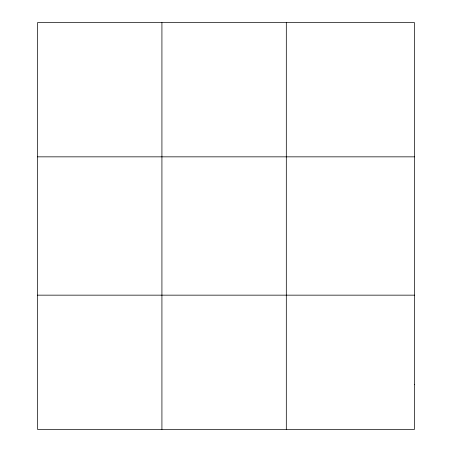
<?xml version="1.0" encoding="UTF-8"?>
<svg xmlns="http://www.w3.org/2000/svg" width="452" height="452" viewBox="0 0 452 452"><rect width="100%" height="100%" fill="white"/><g stroke="black" fill="none" stroke-linecap="round" stroke-linejoin="round"><path stroke-width="0.68" d="M161.923 429.4L161.923 22.6M286.308 429.4L286.308 22.6M37.533 156.844L414.467 156.844M37.533 295.156L414.467 295.156M414.467 384.652L414.467 429.4L37.533 429.4L37.533 22.6L414.467 22.6L414.467 384.652"/></g></svg>
